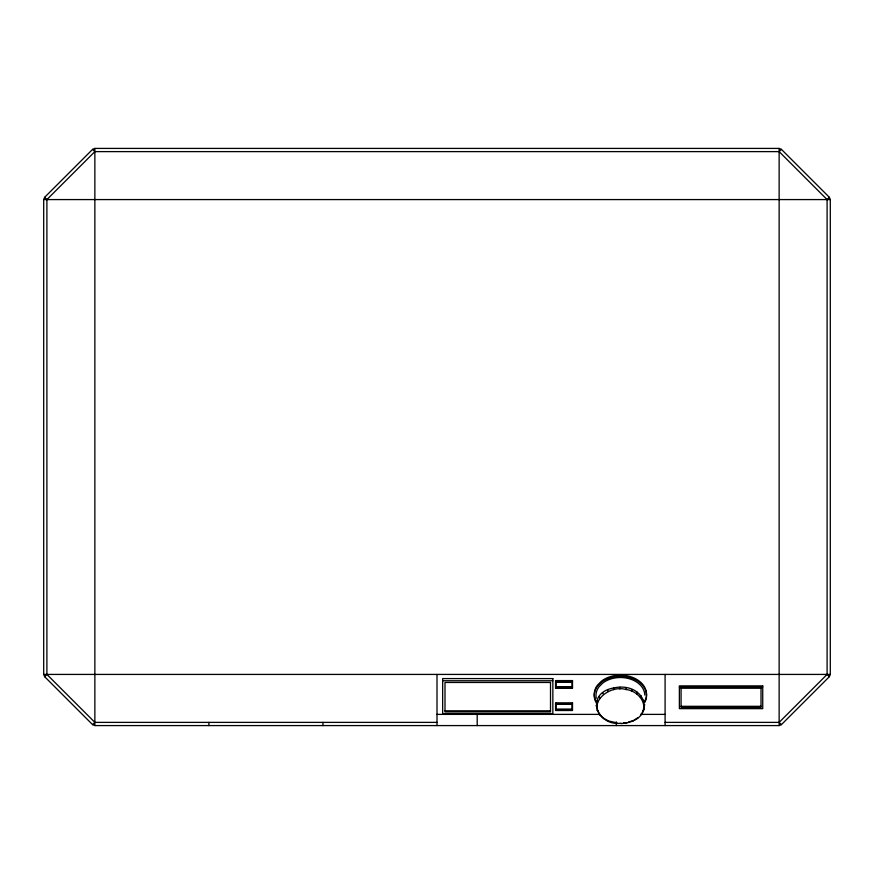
<?xml version="1.0" encoding="UTF-8"?>
<svg xmlns="http://www.w3.org/2000/svg" width="874" height="874" viewBox="0 0 874 874"><rect width="100%" height="100%" fill="white"/><g stroke="black" fill="none" stroke-linecap="round" stroke-linejoin="round"><path stroke-width="1.31" d="M620.922 723.574C658.537 721.061 646.716 680.682 613.548 687.969C584.4 693.366 596.822 726.589 620.944 723.202M641.822 713.872L640.981 714.604C649.273 703.712 637.496 690.526 625.959 689.531L626.188 687.762M604.185 718.789C584.728 704.564 609.014 684.178 625.959 689.531M631.673 691.17L632.142 689.466M43.7 199.578L44.64 197.316L92.6 149.356L94.862 148.416L779.138 148.416L781.4 149.356L829.36 197.316L830.3 199.578L830.3 674.422L829.36 676.684L781.4 724.644L779.138 725.584L94.862 725.584L92.6 724.644L44.64 676.684L43.7 674.422L43.7 199.578L830.3 199.578M636.622 693.825L637.288 692.23M640.456 697.343L641.276 695.89M626.975 722.885L623.468 722.918M642.925 701.472L643.854 700.183M643.865 705.919L644.826 704.826M437 722.383L94.862 722.383L46.901 674.422L46.901 199.578L94.862 151.617L779.138 151.617L827.099 199.578L827.099 674.422L779.138 722.383L665.092 722.383M44.64 676.684L46.901 674.422M92.6 724.644L94.862 722.383M779.138 151.617L781.4 149.356M827.099 199.578L829.36 197.316M643.198 710.409L644.138 709.491M632.59 721.072L637.059 718.242M637.365 718.242L638.053 717.652M628.417 722.11L633.082 720.591M43.7 674.422L830.3 674.422M442.659 680.748L552.849 680.748M555.558 681.665L572.514 681.665M556.039 682.026L572.033 682.026M556.039 686.822L572.033 686.822M679.371 687.019L762.729 687.019M555.558 687.172L572.514 687.172M681.075 688.231L761.025 688.231M555.569 703.931L572.503 703.931M556.039 704.28L572.033 704.28L572.033 710.158L556.039 710.158L556.039 703.199M681.075 706.312L761.025 706.312M556.039 709.076L572.033 709.076M444.997 710.802L550.511 710.802M437 714.386L599.925 714.386M640.653 714.386L665.092 714.386M603.519 718.22L608.665 720.995L617.142 722.896M599.52 714.561L600.351 715.282M596.953 710.267L597.871 711.152M827.099 674.422L829.36 676.684M779.138 722.383L781.4 724.644M92.6 149.356L94.862 151.617M44.64 197.316L46.901 199.578M595.97 705.635L596.942 706.695M596.669 700.97L597.597 702.215M598.974 696.589L599.815 698.009M602.743 692.809L603.442 694.382M607.714 689.859L608.217 691.553M613.548 687.969L613.821 689.739M619.852 687.259L619.874 689.051M779.138 148.416L779.138 725.584M761.025 687.095L761.025 707.448L681.075 707.448L681.075 687.095M665.092 674.422L665.092 725.584M616.29 721.848L616.29 725.584M477.193 714.386L477.193 725.584M437 674.422L437 725.584M322.954 722.383L322.954 725.584M208.908 722.383L208.908 725.584M94.862 148.416L94.862 725.584M644.772 701.363A26.144 19.239 0 0 0 634.437 678.169A26.144 19.239 0 0 0 601.498 681.108L597.466 685.161A26.144 19.239 0 0 0 595.303 699.801M596.254 698.228A24.428 17.983 0 0 1 598.974 686.844L602.743 683.064A24.428 17.983 0 0 1 629.236 678.727A24.428 17.983 0 0 1 644.826 695.081M644.772 702.445A26.144 19.239 0 0 0 634.437 679.251A26.144 19.239 0 0 0 601.498 682.19L597.466 686.243A26.144 19.239 0 0 0 596.472 703.242M552.849 678.585L442.659 678.585L442.659 713.599L552.849 713.599L552.849 678.585M572.514 680.584L555.558 680.584L555.558 688.253L572.514 688.253L572.514 680.584M572.033 680.944L556.039 680.944L556.039 687.904L572.033 687.904L572.033 680.944M550.511 682.463L444.997 682.463L444.997 711.884L550.511 711.884L550.511 682.463M762.729 685.882L679.371 685.882L679.371 708.65L762.729 708.65L762.729 685.882M572.503 702.838L555.569 702.838L555.569 710.507L572.503 710.507L572.503 702.838"/></g></svg>
